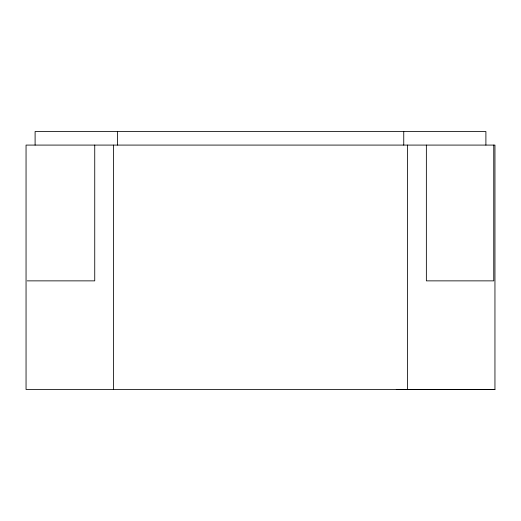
<?xml version="1.0" encoding="UTF-8"?>
<svg xmlns="http://www.w3.org/2000/svg" width="521" height="521" viewBox="0 0 521 521"><rect width="100%" height="100%" fill="white"/><g stroke="black" fill="none" stroke-linecap="round" stroke-linejoin="round"><path stroke-width="0.78" d="M396.279 389.493L494.95 389.493L494.95 145.085L26.05 145.085L26.05 389.493L494.95 389.454M27.235 280.865L94.737 280.865L94.737 145.085M493.758 145.085L493.758 280.865L426.36 280.865L426.36 145.085M485.898 145.085L485.898 131.507L35.102 131.507L35.102 145.085M407.481 145.085L407.481 389.454M403.749 131.507L403.749 145.085M117.433 131.507L117.433 145.085M113.519 145.085L113.519 389.493"/></g></svg>
